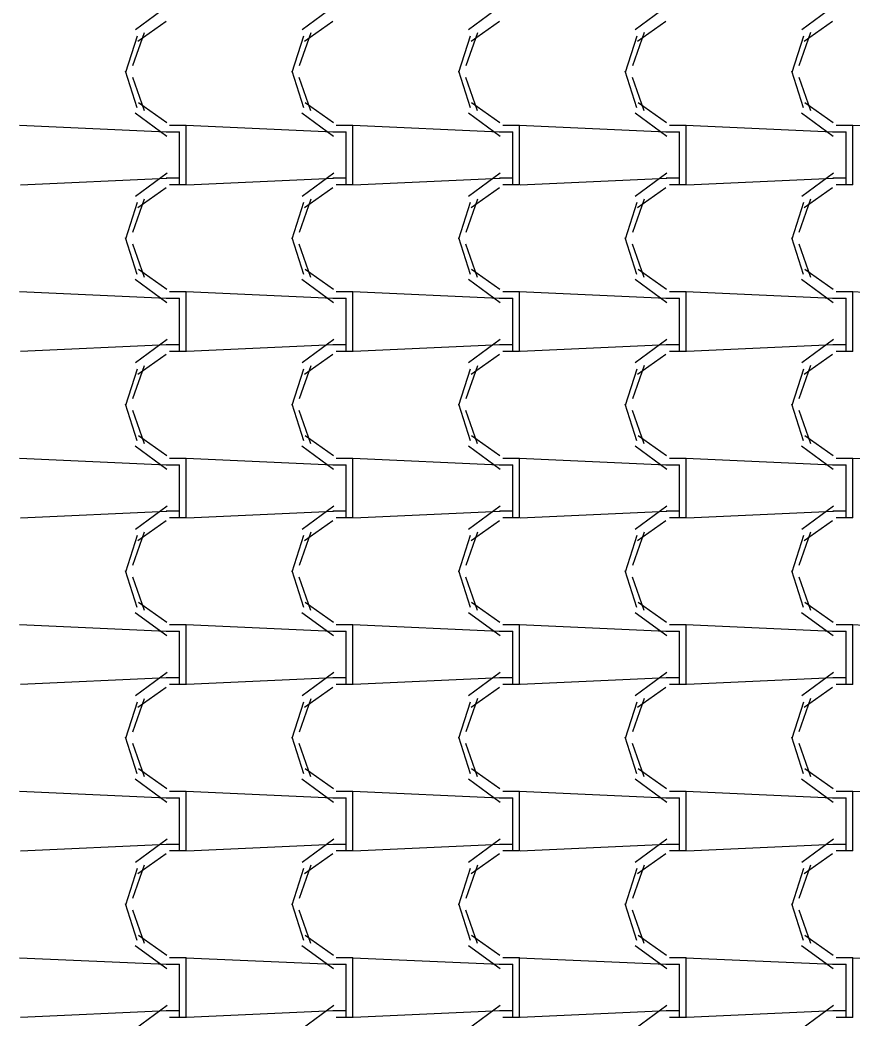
# Model space of a CAD drawing. Header units: millimetres. Extents: x -336 to -33, y -135 to 770.
# Drawn here: x -173.451 to -171.951, y 717.778 to 719.578 of the extents above; entities that cross this region are included whole.
import ezdxf

# ---------------------------------------------------------------- set-up
doc = ezdxf.new("R2010")
doc.units = ezdxf.units.MM
doc.header["$LTSCALE"] = 50
doc.header["$MEASUREMENT"] = 0
doc.layers.add('-HIDRO', color=8, linetype='CONTINUOUS')

msp = doc.modelspace()

# ---------------------------------------------------------------- linework, layer by layer
at = {"layer": '-HIDRO', "linetype": 'Continuous'}
for p, q in [((-173.1863, 719.6019), (-173.2433, 719.5599)), ((-172.8863, 719.6019), (-172.9433, 719.5599)), ((-172.5863, 719.6019), (-172.6433, 719.5599)), ((-172.2863, 719.6019), (-172.3433, 719.5599)), ((-171.9863, 719.6019), (-172.0433, 719.5599)), ((-173.1879, 719.5751), (-173.2389, 719.5391)), ((-172.8879, 719.5751), (-172.9389, 719.5391)), ((-172.5879, 719.5751), (-172.6389, 719.5391)), ((-172.2879, 719.5751), (-172.3389, 719.5391)), ((-171.9879, 719.5751), (-172.0389, 719.5391)), ((-173.2274, 719.5549), (-173.2484, 719.4949)), ((-172.9274, 719.5549), (-172.9484, 719.4949)), ((-172.6274, 719.5549), (-172.6484, 719.4949)), ((-172.3274, 719.555), (-172.3484, 719.495)), ((-172.0274, 719.555), (-172.0484, 719.495)), ((-173.2404, 719.5489), (-173.2614, 719.4829)), ((-172.9404, 719.5489), (-172.9614, 719.4829)), ((-172.6404, 719.5489), (-172.6614, 719.4829)), ((-172.3404, 719.5489), (-172.3614, 719.4829)), ((-172.0404, 719.5489), (-172.0614, 719.4829)), ((-173.2617, 719.4861), (-173.2407, 719.4201)), ((-172.9617, 719.4861), (-172.9407, 719.4201)), ((-172.6617, 719.4861), (-172.6407, 719.4201)), ((-172.3617, 719.4861), (-172.3407, 719.4201)), ((-172.0617, 719.4861), (-172.0407, 719.4201)), ((-173.2488, 719.4745), (-173.2278, 719.4145)), ((-172.9488, 719.4745), (-172.9278, 719.4145)), ((-172.6487, 719.4745), (-172.6277, 719.4145)), ((-172.3487, 719.4745), (-172.3277, 719.4145)), ((-172.0487, 719.4745), (-172.0277, 719.4145)), ((-173.2379, 719.429), (-173.1869, 719.393)), ((-172.9379, 719.429), (-172.8869, 719.393)), ((-172.6379, 719.429), (-172.5869, 719.393)), ((-172.3379, 719.429), (-172.2869, 719.393)), ((-172.0379, 719.429), (-171.9869, 719.393)), ((-173.2436, 719.4105), (-173.1866, 719.3685)), ((-172.9436, 719.4105), (-172.8866, 719.3685)), ((-172.6436, 719.4105), (-172.5866, 719.3685)), ((-172.3436, 719.4105), (-172.2866, 719.3685)), ((-172.0436, 719.4105), (-171.9866, 719.3685)), ((-173.188, 719.3757), (-173.452, 719.3877)), ((-173.1877, 719.3765), (-173.1637, 719.3765)), ((-173.1817, 719.3885), (-173.1517, 719.3885)), ((-173.1637, 719.2925), (-173.1637, 719.3765)), ((-172.888, 719.3757), (-173.152, 719.3877)), ((-173.1517, 719.2925), (-173.1517, 719.3885)), ((-172.8877, 719.3765), (-172.8637, 719.3765)), ((-172.8817, 719.3885), (-172.8517, 719.3885)), ((-172.8637, 719.2925), (-172.8637, 719.3765)), ((-172.588, 719.3757), (-172.852, 719.3877)), ((-172.8517, 719.2925), (-172.8517, 719.3885)), ((-172.5877, 719.3765), (-172.5637, 719.3765)), ((-172.5817, 719.3885), (-172.5517, 719.3885)), ((-172.5637, 719.2925), (-172.5637, 719.3765)), ((-172.288, 719.3757), (-172.552, 719.3877)), ((-172.5517, 719.2925), (-172.5517, 719.3885)), ((-172.2877, 719.3765), (-172.2637, 719.3765)), ((-172.2817, 719.3885), (-172.2517, 719.3885)), ((-172.2637, 719.2925), (-172.2637, 719.3765)), ((-171.988, 719.3757), (-172.252, 719.3877)), ((-172.2517, 719.2925), (-172.2517, 719.3885)), ((-171.9877, 719.3765), (-171.9637, 719.3765)), ((-171.9817, 719.3885), (-171.9517, 719.3885)), ((-171.9637, 719.2925), (-171.9637, 719.3765)), ((-171.688, 719.3757), (-171.952, 719.3877)), ((-171.9517, 719.2925), (-171.9517, 719.3885)), ((-173.1865, 719.2924), (-173.4505, 719.2804)), ((-173.1863, 719.3019), (-173.2433, 719.2599)), ((-173.1637, 719.2925), (-173.1877, 719.2925)), ((-173.1637, 719.2805), (-173.1637, 719.2925)), ((-173.1517, 719.2805), (-173.1517, 719.2925)), ((-172.8865, 719.2924), (-173.1505, 719.2804)), ((-172.8863, 719.3019), (-172.9433, 719.2599)), ((-172.8637, 719.2925), (-172.8877, 719.2925)), ((-172.8637, 719.2805), (-172.8637, 719.2925)), ((-172.8517, 719.2805), (-172.8517, 719.2925)), ((-172.5865, 719.2924), (-172.8505, 719.2804)), ((-172.5863, 719.3019), (-172.6433, 719.2599)), ((-172.5637, 719.2925), (-172.5877, 719.2925)), ((-172.5637, 719.2805), (-172.5637, 719.2925)), ((-172.5517, 719.2805), (-172.5517, 719.2925)), ((-172.2865, 719.2924), (-172.5505, 719.2804)), ((-172.2863, 719.302), (-172.3433, 719.26)), ((-172.2637, 719.2925), (-172.2877, 719.2925)), ((-172.2637, 719.2805), (-172.2637, 719.2925)), ((-172.2517, 719.2805), (-172.2517, 719.2925)), ((-171.9865, 719.2924), (-172.2505, 719.2804)), ((-171.9863, 719.302), (-172.0433, 719.26)), ((-171.9637, 719.2925), (-171.9877, 719.2925)), ((-171.9637, 719.2805), (-171.9637, 719.2925)), ((-171.9517, 719.2805), (-171.9517, 719.2925)), ((-173.1879, 719.2751), (-173.2389, 719.2391)), ((-173.1517, 719.2805), (-173.1817, 719.2805)), ((-172.8879, 719.2751), (-172.9389, 719.2391)), ((-172.8517, 719.2805), (-172.8817, 719.2805)), ((-172.5879, 719.2751), (-172.6389, 719.2391)), ((-172.5517, 719.2805), (-172.5817, 719.2805)), ((-172.2879, 719.2751), (-172.3389, 719.2391)), ((-172.2517, 719.2805), (-172.2817, 719.2805)), ((-171.9879, 719.2751), (-172.0389, 719.2391)), ((-171.9517, 719.2805), (-171.9817, 719.2805)), ((-173.2274, 719.2549), (-173.2484, 719.1949)), ((-172.9274, 719.2549), (-172.9484, 719.1949)), ((-172.6274, 719.2549), (-172.6484, 719.1949)), ((-172.3274, 719.255), (-172.3484, 719.195)), ((-172.0274, 719.255), (-172.0484, 719.195)), ((-173.2404, 719.2489), (-173.2614, 719.1829)), ((-172.9404, 719.2489), (-172.9614, 719.1829)), ((-172.6404, 719.2489), (-172.6614, 719.1829)), ((-172.3404, 719.2489), (-172.3614, 719.1829)), ((-172.0404, 719.2489), (-172.0614, 719.1829)), ((-173.2617, 719.1861), (-173.2407, 719.1201)), ((-172.9617, 719.1861), (-172.9407, 719.1201)), ((-172.6617, 719.1861), (-172.6407, 719.1201)), ((-172.3617, 719.1861), (-172.3407, 719.1201)), ((-172.0617, 719.1861), (-172.0407, 719.1201)), ((-173.2488, 719.1745), (-173.2278, 719.1145)), ((-172.9488, 719.1745), (-172.9278, 719.1145)), ((-172.6487, 719.1745), (-172.6277, 719.1145)), ((-172.3487, 719.1745), (-172.3277, 719.1145)), ((-172.0487, 719.1745), (-172.0277, 719.1145)), ((-173.2379, 719.129), (-173.1869, 719.093)), ((-172.9379, 719.129), (-172.8869, 719.093)), ((-172.6379, 719.129), (-172.5869, 719.093)), ((-172.3379, 719.129), (-172.2869, 719.093)), ((-172.0379, 719.129), (-171.9869, 719.093)), ((-173.2436, 719.1105), (-173.1866, 719.0685)), ((-172.9436, 719.1105), (-172.8866, 719.0685)), ((-172.6436, 719.1105), (-172.5866, 719.0685)), ((-172.3436, 719.1105), (-172.2866, 719.0685)), ((-172.0436, 719.1105), (-171.9866, 719.0685)), ((-173.188, 719.0757), (-173.452, 719.0877)), ((-173.1817, 719.0885), (-173.1517, 719.0885)), ((-172.888, 719.0757), (-173.152, 719.0877)), ((-173.1517, 718.9925), (-173.1517, 719.0885)), ((-172.8817, 719.0885), (-172.8517, 719.0885)), ((-172.588, 719.0757), (-172.852, 719.0877)), ((-172.8517, 718.9925), (-172.8517, 719.0885)), ((-172.5817, 719.0885), (-172.5517, 719.0885)), ((-172.288, 719.0757), (-172.552, 719.0877)), ((-172.5517, 718.9925), (-172.5517, 719.0885)), ((-172.2817, 719.0885), (-172.2517, 719.0885)), ((-171.988, 719.0757), (-172.252, 719.0877)), ((-172.2517, 718.9925), (-172.2517, 719.0885)), ((-171.9817, 719.0885), (-171.9517, 719.0885)), ((-171.688, 719.0757), (-171.952, 719.0877)), ((-171.9517, 718.9925), (-171.9517, 719.0885)), ((-173.1877, 719.0765), (-173.1637, 719.0765)), ((-173.1637, 718.9925), (-173.1637, 719.0765)), ((-172.8877, 719.0765), (-172.8637, 719.0765)), ((-172.8637, 718.9925), (-172.8637, 719.0765)), ((-172.5877, 719.0765), (-172.5637, 719.0765)), ((-172.5637, 718.9925), (-172.5637, 719.0765)), ((-172.2877, 719.0765), (-172.2637, 719.0765)), ((-172.2637, 718.9925), (-172.2637, 719.0765)), ((-171.9877, 719.0765), (-171.9637, 719.0765)), ((-171.9637, 718.9925), (-171.9637, 719.0765)), ((-173.1863, 719.0019), (-173.2433, 718.9599)), ((-172.8863, 719.0019), (-172.9433, 718.9599)), ((-172.5863, 719.002), (-172.6433, 718.96)), ((-172.2863, 719.002), (-172.3433, 718.96)), ((-171.9863, 719.002), (-172.0433, 718.96)), ((-173.1865, 718.9924), (-173.4505, 718.9804)), ((-173.1637, 718.9925), (-173.1877, 718.9925)), ((-173.1517, 718.9805), (-173.1817, 718.9805)), ((-173.1637, 718.9805), (-173.1637, 718.9925)), ((-173.1517, 718.9805), (-173.1517, 718.9925)), ((-172.8865, 718.9924), (-173.1505, 718.9804)), ((-172.8637, 718.9925), (-172.8877, 718.9925)), ((-172.8517, 718.9805), (-172.8817, 718.9805)), ((-172.8637, 718.9805), (-172.8637, 718.9925)), ((-172.8517, 718.9805), (-172.8517, 718.9925)), ((-172.5865, 718.9924), (-172.8505, 718.9804)), ((-172.5637, 718.9925), (-172.5877, 718.9925)), ((-172.5517, 718.9805), (-172.5817, 718.9805)), ((-172.5637, 718.9805), (-172.5637, 718.9925)), ((-172.5517, 718.9805), (-172.5517, 718.9925)), ((-172.2865, 718.9924), (-172.5505, 718.9804)), ((-172.2637, 718.9925), (-172.2877, 718.9925)), ((-172.2517, 718.9805), (-172.2817, 718.9805)), ((-172.2637, 718.9805), (-172.2637, 718.9925)), ((-172.2517, 718.9805), (-172.2517, 718.9925)), ((-171.9865, 718.9924), (-172.2505, 718.9804)), ((-171.9637, 718.9925), (-171.9877, 718.9925)), ((-171.9517, 718.9805), (-171.9817, 718.9805)), ((-171.9637, 718.9805), (-171.9637, 718.9925)), ((-171.9517, 718.9805), (-171.9517, 718.9925)), ((-173.1879, 718.9751), (-173.2389, 718.9391)), ((-172.8879, 718.9751), (-172.9389, 718.9391)), ((-172.5879, 718.9751), (-172.6389, 718.9391)), ((-172.2879, 718.9751), (-172.3389, 718.9391)), ((-171.9879, 718.9751), (-172.0389, 718.9391)), ((-173.2404, 718.9489), (-173.2614, 718.8829)), ((-173.2274, 718.9549), (-173.2484, 718.8949)), ((-172.9404, 718.9489), (-172.9614, 718.8829)), ((-172.9274, 718.9549), (-172.9484, 718.8949)), ((-172.6404, 718.9489), (-172.6614, 718.8829)), ((-172.6274, 718.9549), (-172.6484, 718.8949)), ((-172.3404, 718.9489), (-172.3614, 718.8829)), ((-172.3274, 718.955), (-172.3484, 718.895)), ((-172.0404, 718.9489), (-172.0614, 718.8829)), ((-172.0274, 718.955), (-172.0484, 718.895)), ((-173.2617, 718.8861), (-173.2407, 718.8201)), ((-173.2488, 718.8745), (-173.2278, 718.8145)), ((-172.9617, 718.8861), (-172.9407, 718.8201)), ((-172.9488, 718.8745), (-172.9278, 718.8145)), ((-172.6617, 718.8861), (-172.6407, 718.8201)), ((-172.6487, 718.8745), (-172.6277, 718.8145)), ((-172.3617, 718.8861), (-172.3407, 718.8201)), ((-172.3487, 718.8745), (-172.3277, 718.8145)), ((-172.0617, 718.8861), (-172.0407, 718.8201)), ((-172.0487, 718.8745), (-172.0277, 718.8145)), ((-173.2379, 718.829), (-173.1869, 718.793)), ((-172.9379, 718.829), (-172.8869, 718.793)), ((-172.6379, 718.829), (-172.5869, 718.793)), ((-172.3379, 718.829), (-172.2869, 718.793)), ((-172.0379, 718.829), (-171.9869, 718.793)), ((-173.2436, 718.8105), (-173.1866, 718.7685)), ((-172.9436, 718.8105), (-172.8866, 718.7685)), ((-172.6436, 718.8105), (-172.5866, 718.7685)), ((-172.3436, 718.8105), (-172.2866, 718.7685)), ((-172.0436, 718.8105), (-171.9866, 718.7685)), ((-173.188, 718.7757), (-173.452, 718.7877)), ((-173.1817, 718.7885), (-173.1517, 718.7885)), ((-172.888, 718.7757), (-173.152, 718.7877)), ((-173.1517, 718.6925), (-173.1517, 718.7885)), ((-172.8817, 718.7885), (-172.8517, 718.7885)), ((-172.588, 718.7757), (-172.852, 718.7877)), ((-172.8517, 718.6925), (-172.8517, 718.7885)), ((-172.5817, 718.7885), (-172.5517, 718.7885)), ((-172.288, 718.7757), (-172.552, 718.7877)), ((-172.5517, 718.6925), (-172.5517, 718.7885)), ((-172.2817, 718.7885), (-172.2517, 718.7885)), ((-171.988, 718.7757), (-172.252, 718.7877)), ((-172.2517, 718.6925), (-172.2517, 718.7885)), ((-171.9817, 718.7885), (-171.9517, 718.7885)), ((-171.688, 718.7757), (-171.952, 718.7877)), ((-171.9517, 718.6925), (-171.9517, 718.7885)), ((-173.1877, 718.7765), (-173.1637, 718.7765)), ((-173.1637, 718.6925), (-173.1637, 718.7765)), ((-172.8877, 718.7765), (-172.8637, 718.7765)), ((-172.8637, 718.6925), (-172.8637, 718.7765)), ((-172.5877, 718.7765), (-172.5637, 718.7765)), ((-172.5637, 718.6925), (-172.5637, 718.7765)), ((-172.2877, 718.7765), (-172.2637, 718.7765)), ((-172.2637, 718.6925), (-172.2637, 718.7765)), ((-171.9877, 718.7765), (-171.9637, 718.7765)), ((-171.9637, 718.6925), (-171.9637, 718.7765)), ((-173.1865, 718.6924), (-173.4505, 718.6804)), ((-173.1863, 718.7019), (-173.2433, 718.6599)), ((-173.1637, 718.6925), (-173.1877, 718.6925)), ((-173.1637, 718.6805), (-173.1637, 718.6925)), ((-173.1517, 718.6805), (-173.1517, 718.6925)), ((-172.8865, 718.6924), (-173.1505, 718.6804)), ((-172.8863, 718.702), (-172.9433, 718.66)), ((-172.8637, 718.6925), (-172.8877, 718.6925)), ((-172.8637, 718.6805), (-172.8637, 718.6925)), ((-172.8517, 718.6805), (-172.8517, 718.6925)), ((-172.5865, 718.6924), (-172.8505, 718.6804)), ((-172.5863, 718.702), (-172.6433, 718.66)), ((-172.5637, 718.6925), (-172.5877, 718.6925)), ((-172.5637, 718.6805), (-172.5637, 718.6925)), ((-172.5517, 718.6805), (-172.5517, 718.6925)), ((-172.2865, 718.6924), (-172.5505, 718.6804)), ((-172.2863, 718.702), (-172.3433, 718.66)), ((-172.2637, 718.6925), (-172.2877, 718.6925)), ((-172.2637, 718.6805), (-172.2637, 718.6925)), ((-172.2517, 718.6805), (-172.2517, 718.6925)), ((-171.9865, 718.6924), (-172.2505, 718.6804)), ((-171.9863, 718.702), (-172.0433, 718.66)), ((-171.9637, 718.6925), (-171.9877, 718.6925)), ((-171.9637, 718.6805), (-171.9637, 718.6925)), ((-171.9517, 718.6805), (-171.9517, 718.6925)), ((-173.1879, 718.6751), (-173.2389, 718.6391)), ((-173.1517, 718.6805), (-173.1817, 718.6805)), ((-172.8879, 718.6751), (-172.9389, 718.6391)), ((-172.8517, 718.6805), (-172.8817, 718.6805)), ((-172.5879, 718.6751), (-172.6389, 718.6391)), ((-172.5517, 718.6805), (-172.5817, 718.6805)), ((-172.2879, 718.6751), (-172.3389, 718.6391)), ((-172.2517, 718.6805), (-172.2817, 718.6805)), ((-171.9879, 718.6751), (-172.0389, 718.6391)), ((-171.9517, 718.6805), (-171.9817, 718.6805)), ((-173.2274, 718.6549), (-173.2484, 718.5949)), ((-172.9274, 718.6549), (-172.9484, 718.5949)), ((-172.6274, 718.655), (-172.6484, 718.595)), ((-172.3274, 718.655), (-172.3484, 718.595)), ((-172.0274, 718.655), (-172.0484, 718.595)), ((-173.2404, 718.6489), (-173.2614, 718.5829)), ((-172.9404, 718.6489), (-172.9614, 718.5829)), ((-172.6404, 718.6489), (-172.6614, 718.5829)), ((-172.3404, 718.6489), (-172.3614, 718.5829)), ((-172.0404, 718.6489), (-172.0614, 718.5829)), ((-173.2617, 718.5861), (-173.2407, 718.5201)), ((-172.9617, 718.5861), (-172.9407, 718.5201)), ((-172.6617, 718.5861), (-172.6407, 718.5201)), ((-172.3617, 718.5861), (-172.3407, 718.5201)), ((-172.0617, 718.5861), (-172.0407, 718.5201)), ((-173.2488, 718.5745), (-173.2278, 718.5145)), ((-172.9488, 718.5745), (-172.9278, 718.5145)), ((-172.6487, 718.5745), (-172.6277, 718.5145)), ((-172.3487, 718.5745), (-172.3277, 718.5145)), ((-172.0487, 718.5745), (-172.0277, 718.5145)), ((-173.2379, 718.529), (-173.1869, 718.493)), ((-172.9379, 718.529), (-172.8869, 718.493)), ((-172.6379, 718.529), (-172.5869, 718.493)), ((-172.3379, 718.529), (-172.2869, 718.493)), ((-172.0379, 718.529), (-171.9869, 718.493)), ((-173.2436, 718.5105), (-173.1866, 718.4685)), ((-172.9436, 718.5105), (-172.8866, 718.4685)), ((-172.6436, 718.5105), (-172.5866, 718.4685)), ((-172.3436, 718.5105), (-172.2866, 718.4685)), ((-172.0436, 718.5105), (-171.9866, 718.4685)), ((-173.188, 718.4757), (-173.452, 718.4877)), ((-173.1877, 718.4765), (-173.1637, 718.4765)), ((-173.1817, 718.4885), (-173.1517, 718.4885)), ((-173.1637, 718.3925), (-173.1637, 718.4765)), ((-172.888, 718.4757), (-173.152, 718.4877)), ((-173.1517, 718.3925), (-173.1517, 718.4885)), ((-172.8877, 718.4765), (-172.8637, 718.4765)), ((-172.8817, 718.4885), (-172.8517, 718.4885)), ((-172.8637, 718.3925), (-172.8637, 718.4765)), ((-172.588, 718.4757), (-172.852, 718.4877)), ((-172.8517, 718.3925), (-172.8517, 718.4885)), ((-172.5877, 718.4765), (-172.5637, 718.4765)), ((-172.5817, 718.4885), (-172.5517, 718.4885)), ((-172.5637, 718.3925), (-172.5637, 718.4765)), ((-172.288, 718.4757), (-172.552, 718.4877)), ((-172.5517, 718.3925), (-172.5517, 718.4885)), ((-172.2877, 718.4765), (-172.2637, 718.4765)), ((-172.2817, 718.4885), (-172.2517, 718.4885)), ((-172.2637, 718.3925), (-172.2637, 718.4765)), ((-171.988, 718.4757), (-172.252, 718.4877)), ((-172.2517, 718.3925), (-172.2517, 718.4885)), ((-171.9877, 718.4765), (-171.9637, 718.4765)), ((-171.9817, 718.4885), (-171.9517, 718.4885)), ((-171.9637, 718.3925), (-171.9637, 718.4765)), ((-171.688, 718.4757), (-171.952, 718.4877)), ((-171.9517, 718.3925), (-171.9517, 718.4885)), ((-173.1865, 718.3924), (-173.4505, 718.3804)), ((-173.1863, 718.402), (-173.2433, 718.36)), ((-173.1637, 718.3925), (-173.1877, 718.3925)), ((-173.1637, 718.3805), (-173.1637, 718.3925)), ((-173.1517, 718.3805), (-173.1517, 718.3925)), ((-172.8865, 718.3924), (-173.1505, 718.3804)), ((-172.8863, 718.402), (-172.9433, 718.36)), ((-172.8637, 718.3925), (-172.8877, 718.3925)), ((-172.8637, 718.3805), (-172.8637, 718.3925)), ((-172.8517, 718.3805), (-172.8517, 718.3925)), ((-172.5865, 718.3924), (-172.8505, 718.3804)), ((-172.5863, 718.402), (-172.6433, 718.36)), ((-172.5637, 718.3925), (-172.5877, 718.3925)), ((-172.5637, 718.3805), (-172.5637, 718.3925)), ((-172.5517, 718.3805), (-172.5517, 718.3925)), ((-172.2865, 718.3924), (-172.5505, 718.3804)), ((-172.2863, 718.402), (-172.3433, 718.36)), ((-172.2637, 718.3925), (-172.2877, 718.3925)), ((-172.2637, 718.3805), (-172.2637, 718.3925)), ((-172.2517, 718.3805), (-172.2517, 718.3925)), ((-171.9865, 718.3924), (-172.2505, 718.3804)), ((-171.9863, 718.402), (-172.0433, 718.36)), ((-171.9637, 718.3925), (-171.9877, 718.3925)), ((-171.9637, 718.3805), (-171.9637, 718.3925)), ((-171.9517, 718.3805), (-171.9517, 718.3925)), ((-173.1879, 718.3751), (-173.2389, 718.3391)), ((-173.1517, 718.3805), (-173.1817, 718.3805)), ((-172.8879, 718.3751), (-172.9389, 718.3391)), ((-172.8517, 718.3805), (-172.8817, 718.3805)), ((-172.5879, 718.3751), (-172.6389, 718.3391)), ((-172.5517, 718.3805), (-172.5817, 718.3805)), ((-172.2879, 718.3751), (-172.3389, 718.3391)), ((-172.2517, 718.3805), (-172.2817, 718.3805)), ((-171.9879, 718.3751), (-172.0389, 718.3391)), ((-171.9517, 718.3805), (-171.9817, 718.3805)), ((-173.2274, 718.3549), (-173.2484, 718.2949)), ((-172.9274, 718.3549), (-172.9484, 718.2949)), ((-172.6274, 718.355), (-172.6484, 718.295)), ((-172.3274, 718.355), (-172.3484, 718.295)), ((-172.0274, 718.355), (-172.0484, 718.295)), ((-173.2404, 718.3489), (-173.2614, 718.2829)), ((-172.9404, 718.3489), (-172.9614, 718.2829)), ((-172.6404, 718.3489), (-172.6614, 718.2829)), ((-172.3404, 718.3489), (-172.3614, 718.2829)), ((-172.0404, 718.3489), (-172.0614, 718.2829)), ((-173.2617, 718.2861), (-173.2407, 718.2201)), ((-172.9617, 718.2861), (-172.9407, 718.2201)), ((-172.6617, 718.2861), (-172.6407, 718.2201)), ((-172.3617, 718.2861), (-172.3407, 718.2201)), ((-172.0617, 718.2861), (-172.0407, 718.2201)), ((-173.2488, 718.2745), (-173.2278, 718.2145)), ((-172.9488, 718.2745), (-172.9278, 718.2145)), ((-172.6487, 718.2745), (-172.6277, 718.2145)), ((-172.3487, 718.2745), (-172.3277, 718.2145)), ((-172.0487, 718.2745), (-172.0277, 718.2145)), ((-173.2379, 718.229), (-173.1869, 718.193)), ((-172.9379, 718.229), (-172.8869, 718.193)), ((-172.6379, 718.229), (-172.5869, 718.193)), ((-172.3379, 718.229), (-172.2869, 718.193)), ((-172.0379, 718.229), (-171.9869, 718.193)), ((-173.2436, 718.2105), (-173.1866, 718.1685)), ((-172.9436, 718.2105), (-172.8866, 718.1685)), ((-172.6436, 718.2105), (-172.5866, 718.1685)), ((-172.3436, 718.2105), (-172.2866, 718.1685)), ((-172.0436, 718.2105), (-171.9866, 718.1685)), ((-173.188, 718.1757), (-173.452, 718.1877)), ((-173.1817, 718.1885), (-173.1517, 718.1885)), ((-172.888, 718.1757), (-173.152, 718.1877)), ((-173.1517, 718.0925), (-173.1517, 718.1885)), ((-172.8817, 718.1885), (-172.8517, 718.1885)), ((-172.588, 718.1757), (-172.852, 718.1877)), ((-172.8517, 718.0925), (-172.8517, 718.1885)), ((-172.5817, 718.1885), (-172.5517, 718.1885)), ((-172.288, 718.1757), (-172.552, 718.1877)), ((-172.5517, 718.0925), (-172.5517, 718.1885)), ((-172.2817, 718.1885), (-172.2517, 718.1885)), ((-171.988, 718.1757), (-172.252, 718.1877)), ((-172.2517, 718.0925), (-172.2517, 718.1885)), ((-171.9817, 718.1885), (-171.9517, 718.1885)), ((-171.688, 718.1757), (-171.952, 718.1877)), ((-171.9517, 718.0925), (-171.9517, 718.1885)), ((-173.1877, 718.1765), (-173.1637, 718.1765)), ((-173.1637, 718.0925), (-173.1637, 718.1765)), ((-172.8877, 718.1765), (-172.8637, 718.1765)), ((-172.8637, 718.0925), (-172.8637, 718.1765)), ((-172.5877, 718.1765), (-172.5637, 718.1765)), ((-172.5637, 718.0925), (-172.5637, 718.1765)), ((-172.2877, 718.1765), (-172.2637, 718.1765)), ((-172.2637, 718.0925), (-172.2637, 718.1765)), ((-171.9877, 718.1765), (-171.9637, 718.1765)), ((-171.9637, 718.0925), (-171.9637, 718.1765)), ((-173.1863, 718.102), (-173.2433, 718.06)), ((-172.8863, 718.102), (-172.9433, 718.06)), ((-172.5863, 718.102), (-172.6433, 718.06)), ((-172.2863, 718.102), (-172.3433, 718.06)), ((-171.9863, 718.102), (-172.0433, 718.06)), ((-173.1865, 718.0924), (-173.4505, 718.0804)), ((-173.1637, 718.0925), (-173.1877, 718.0925)), ((-173.1517, 718.0805), (-173.1817, 718.0805)), ((-173.1637, 718.0805), (-173.1637, 718.0925)), ((-173.1517, 718.0805), (-173.1517, 718.0925)), ((-172.8865, 718.0924), (-173.1505, 718.0804)), ((-172.8637, 718.0925), (-172.8877, 718.0925)), ((-172.8517, 718.0805), (-172.8817, 718.0805)), ((-172.8637, 718.0805), (-172.8637, 718.0925)), ((-172.8517, 718.0805), (-172.8517, 718.0925)), ((-172.5865, 718.0924), (-172.8505, 718.0804)), ((-172.5637, 718.0925), (-172.5877, 718.0925)), ((-172.5517, 718.0805), (-172.5817, 718.0805)), ((-172.5637, 718.0805), (-172.5637, 718.0925)), ((-172.5517, 718.0805), (-172.5517, 718.0925)), ((-172.2865, 718.0924), (-172.5505, 718.0804)), ((-172.2637, 718.0925), (-172.2877, 718.0925)), ((-172.2517, 718.0805), (-172.2817, 718.0805)), ((-172.2637, 718.0805), (-172.2637, 718.0925)), ((-172.2517, 718.0805), (-172.2517, 718.0925)), ((-171.9865, 718.0924), (-172.2505, 718.0804)), ((-171.9637, 718.0925), (-171.9877, 718.0925)), ((-171.9517, 718.0805), (-171.9817, 718.0805)), ((-171.9637, 718.0805), (-171.9637, 718.0925)), ((-171.9517, 718.0805), (-171.9517, 718.0925)), ((-173.1879, 718.0751), (-173.2389, 718.0391)), ((-172.8879, 718.0751), (-172.9389, 718.0391)), ((-172.5879, 718.0751), (-172.6389, 718.0391)), ((-172.2879, 718.0751), (-172.3389, 718.0391)), ((-171.9879, 718.0751), (-172.0389, 718.0391)), ((-173.2404, 718.0489), (-173.2614, 717.9829)), ((-173.2274, 718.0549), (-173.2484, 717.9949)), ((-172.9404, 718.0489), (-172.9614, 717.9829)), ((-172.9274, 718.0549), (-172.9484, 717.9949)), ((-172.6404, 718.0489), (-172.6614, 717.9829)), ((-172.6274, 718.055), (-172.6484, 717.995)), ((-172.3404, 718.0489), (-172.3614, 717.9829)), ((-172.3274, 718.055), (-172.3484, 717.995)), ((-172.0404, 718.0489), (-172.0614, 717.9829)), ((-172.0274, 718.055), (-172.0484, 717.995)), ((-173.2617, 717.9861), (-173.2407, 717.9201)), ((-173.2488, 717.9745), (-173.2278, 717.9145)), ((-172.9617, 717.9861), (-172.9407, 717.9201)), ((-172.9488, 717.9745), (-172.9278, 717.9145)), ((-172.6617, 717.9861), (-172.6407, 717.9201)), ((-172.6487, 717.9745), (-172.6277, 717.9145)), ((-172.3617, 717.9861), (-172.3407, 717.9201)), ((-172.3487, 717.9745), (-172.3277, 717.9145)), ((-172.0617, 717.9861), (-172.0407, 717.9201)), ((-172.0487, 717.9745), (-172.0277, 717.9145)), ((-173.2379, 717.929), (-173.1869, 717.893)), ((-172.9379, 717.929), (-172.8869, 717.893)), ((-172.6379, 717.929), (-172.5869, 717.893)), ((-172.3379, 717.929), (-172.2869, 717.893)), ((-172.0379, 717.929), (-171.9869, 717.893)), ((-173.2436, 717.9105), (-173.1866, 717.8685)), ((-172.9436, 717.9105), (-172.8866, 717.8685)), ((-172.6436, 717.9105), (-172.5866, 717.8685)), ((-172.3436, 717.9105), (-172.2866, 717.8685)), ((-172.0436, 717.9105), (-171.9866, 717.8685)), ((-173.188, 717.8757), (-173.452, 717.8877)), ((-173.1817, 717.8885), (-173.1517, 717.8885)), ((-172.888, 717.8757), (-173.152, 717.8877)), ((-173.1517, 717.7925), (-173.1517, 717.8885)), ((-172.8817, 717.8885), (-172.8517, 717.8885)), ((-172.588, 717.8757), (-172.852, 717.8877)), ((-172.8517, 717.7925), (-172.8517, 717.8885)), ((-172.5817, 717.8885), (-172.5517, 717.8885)), ((-172.288, 717.8757), (-172.552, 717.8877)), ((-172.5517, 717.7925), (-172.5517, 717.8885)), ((-172.2817, 717.8885), (-172.2517, 717.8885)), ((-171.988, 717.8757), (-172.252, 717.8877)), ((-172.2517, 717.7925), (-172.2517, 717.8885)), ((-171.9817, 717.8885), (-171.9517, 717.8885)), ((-171.688, 717.8757), (-171.952, 717.8877)), ((-171.9517, 717.7925), (-171.9517, 717.8885)), ((-173.1877, 717.8765), (-173.1637, 717.8765)), ((-173.1637, 717.7925), (-173.1637, 717.8765)), ((-172.8877, 717.8765), (-172.8637, 717.8765)), ((-172.8637, 717.7925), (-172.8637, 717.8765)), ((-172.5877, 717.8765), (-172.5637, 717.8765)), ((-172.5637, 717.7925), (-172.5637, 717.8765)), ((-172.2877, 717.8765), (-172.2637, 717.8765)), ((-172.2637, 717.7925), (-172.2637, 717.8765)), ((-171.9877, 717.8765), (-171.9637, 717.8765)), ((-171.9637, 717.7925), (-171.9637, 717.8765)), ((-173.1865, 717.7924), (-173.4505, 717.7804)), ((-173.1863, 717.802), (-173.2433, 717.76)), ((-173.1637, 717.7925), (-173.1877, 717.7925)), ((-173.1637, 717.7805), (-173.1637, 717.7925)), ((-173.1517, 717.7805), (-173.1517, 717.7925)), ((-172.8865, 717.7924), (-173.1505, 717.7804)), ((-172.8863, 717.802), (-172.9433, 717.76)), ((-172.8637, 717.7925), (-172.8877, 717.7925)), ((-172.8637, 717.7805), (-172.8637, 717.7925)), ((-172.8517, 717.7805), (-172.8517, 717.7925)), ((-172.5865, 717.7924), (-172.8505, 717.7804)), ((-172.5863, 717.802), (-172.6433, 717.76)), ((-172.5637, 717.7925), (-172.5877, 717.7925)), ((-172.5637, 717.7805), (-172.5637, 717.7925)), ((-172.5517, 717.7805), (-172.5517, 717.7925)), ((-172.2865, 717.7924), (-172.5505, 717.7804)), ((-172.2863, 717.802), (-172.3433, 717.76)), ((-172.2637, 717.7925), (-172.2877, 717.7925)), ((-172.2637, 717.7805), (-172.2637, 717.7925)), ((-172.2517, 717.7805), (-172.2517, 717.7925)), ((-171.9865, 717.7924), (-172.2505, 717.7804)), ((-171.9863, 717.802), (-172.0433, 717.76)), ((-171.9637, 717.7925), (-171.9877, 717.7925)), ((-171.9637, 717.7805), (-171.9637, 717.7925)), ((-171.9517, 717.7805), (-171.9517, 717.7925)), ((-173.1517, 717.7805), (-173.1817, 717.7805)), ((-172.8517, 717.7805), (-172.8817, 717.7805)), ((-172.5517, 717.7805), (-172.5817, 717.7805)), ((-172.2517, 717.7805), (-172.2817, 717.7805)), ((-171.9517, 717.7805), (-171.9817, 717.7805))]:
    msp.add_line(p, q, dxfattribs=at)

doc.saveas('drawing.dxf')
